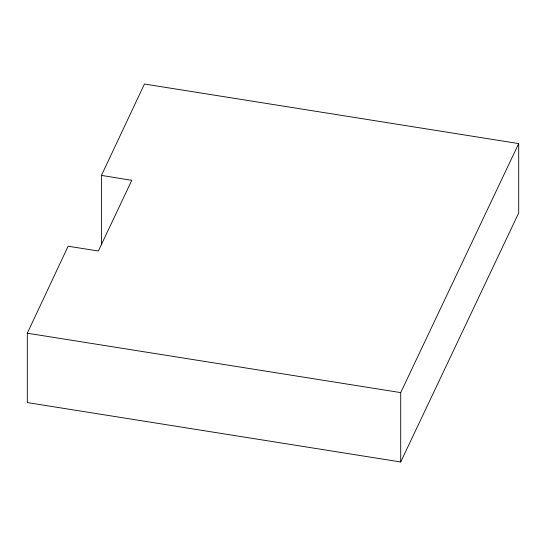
<?xml version="1.0" encoding="UTF-8"?>
<svg xmlns="http://www.w3.org/2000/svg" width="546" height="546" viewBox="0 0 546 546"><rect width="100%" height="100%" fill="white"/><g stroke="black" fill="none" stroke-linecap="round" stroke-linejoin="round"><path stroke-width="0.82" d="M101.454 175.396L144.444 84.023L518.7 143.584L518.7 212.954L400.709 461.977L27.3 402.579L27.3 333.21L68.134 246.226L98.355 250.996L131.777 180.33L101.454 175.396L101.454 244.765M400.709 461.977L400.709 392.608L518.7 143.584M27.3 333.21L400.709 392.608"/></g></svg>
